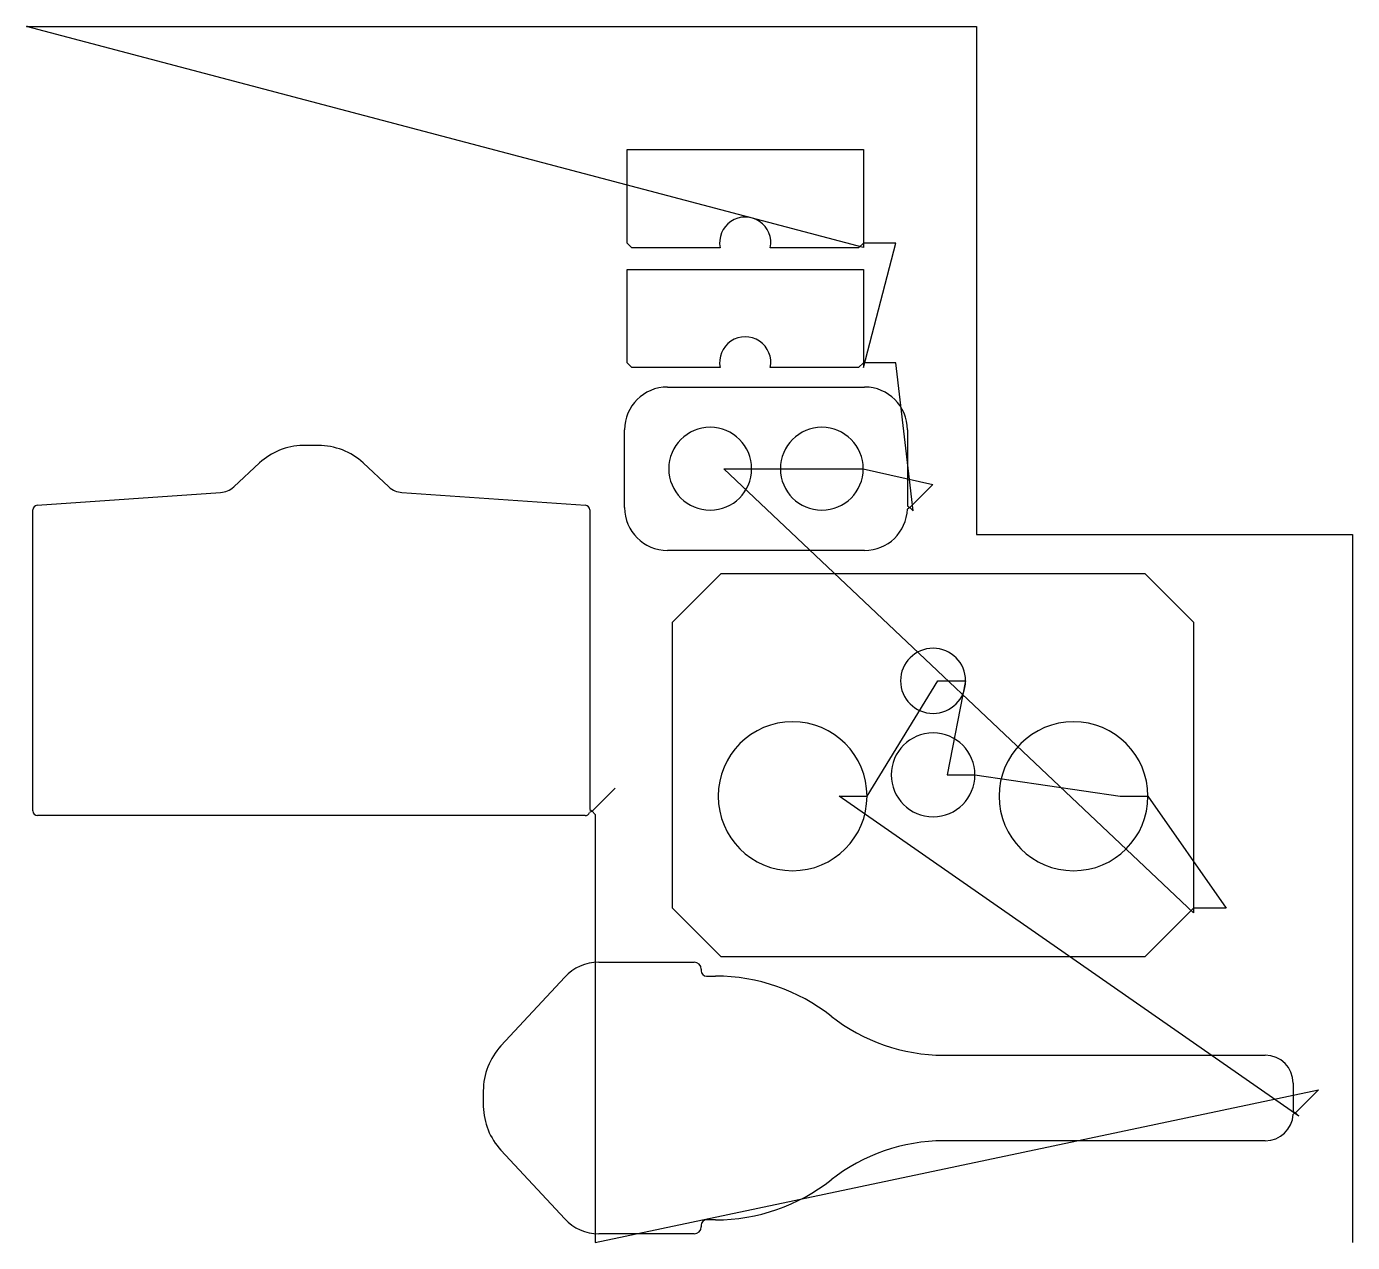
# Model space of a CAD drawing. Header units: metres. Extents: x 0 to 1425, y 0 to 1307.
import ezdxf

# ---------------------------------------------------------------- set-up
doc = ezdxf.new("R2010")
doc.units = ezdxf.units.M

msp = doc.modelspace()

# ---------------------------------------------------------------- linework, layer by layer
at = {"layer": 'TOOL_0'}
for p, q in [((899.471, 1068.999), (0.001, 1306.616)), ((0.001, 1306.616), (1.001, 1306.616)), ((1.001, 1306.616), (0.001, 1306.616)), ((0.001, 1306.616), (1.001, 1306.616)), ((1.001, 1306.616), (1020.891, 1306.616)), ((1020.891, 1306.616), (1020.891, 760.93)), ((645.471, 1073.999), (645.471, 1174.413)), ((645.471, 1174.413), (899.471, 1174.413)), ((899.471, 1174.413), (899.471, 1073.999)), ((650.557, 1068.913), (645.471, 1073.999)), ((745.527, 1068.913), (650.557, 1068.913)), ((894.386, 1068.913), (799.416, 1068.913)), ((899.472, 1073.999), (894.386, 1068.913)), ((899.471, 1073.999), (899.471, 1068.999)), ((899.472, 940.261), (934.472, 1073.999)), ((934.472, 1073.999), (899.472, 1073.999)), ((645.472, 945.261), (645.472, 1045.675)), ((645.472, 1045.675), (899.472, 1045.675)), ((899.472, 1045.675), (899.472, 945.261)), ((650.558, 940.175), (645.472, 945.261)), ((899.473, 945.261), (894.387, 940.175)), ((899.472, 945.261), (899.472, 940.261)), ((934.473, 945.261), (899.473, 945.261)), ((952.948, 786.08), (934.473, 945.261)), ((745.528, 940.175), (650.558, 940.175)), ((894.387, 940.175), (799.417, 940.175)), ((688.824, 919.237), (900.824, 919.237)), ((642.824, 789.637), (642.824, 873.237)), ((946.824, 873.237), (946.824, 791.137)), ((222.678, 811.962), (250.37, 837.605)), ((361.849, 837.604), (389.54, 811.961)), ((1254.388, 354.337), (749.324, 831.437)), ((749.324, 831.437), (779.324, 831.437)), ((779.324, 831.437), (869.324, 831.437)), ((869.324, 831.437), (899.324, 831.437)), ((899.324, 831.437), (974.161, 814.364)), ((974.161, 814.364), (949.412, 789.616)), ((11.51, 792.108), (208.655, 805.894)), ((403.563, 805.893), (600.708, 792.107)), ((6.859, 463.683), (6.859, 787.12)), ((605.359, 787.119), (605.359, 465.182)), ((949.412, 789.616), (946.8, 788.137)), ((946.824, 791.137), (949.412, 789.616)), ((949.412, 789.616), (952.948, 786.08)), ((1020.891, 760.93), (1425.177, 760.93)), ((1425.177, 760.93), (1425.177, 1.001)), ((900.824, 743.637), (688.824, 743.637)), ((694.388, 666.651), (746.731, 718.994)), ((746.731, 718.994), (1202.045, 718.994)), ((1202.045, 718.994), (1254.388, 666.651)), ((694.388, 359.337), (694.388, 666.651)), ((1254.388, 666.651), (1254.388, 359.337)), ((903.388, 479.494), (979.388, 603.494)), ((979.388, 603.494), (1009.388, 603.494)), ((1009.388, 603.494), (989.388, 502.494)), ((989.388, 502.494), (1019.388, 502.494)), ((1019.388, 502.494), (1175.388, 479.494)), ((632.585, 488.238), (607.837, 463.49)), ((1367.556, 135.682), (873.388, 479.494)), ((873.388, 479.494), (903.388, 479.494)), ((1175.388, 479.494), (1205.388, 479.494)), ((1205.388, 479.494), (1289.388, 359.337)), ((600.359, 458.683), (11.859, 458.683)), ((607.837, 463.49), (605.131, 462.192)), ((605.359, 465.182), (607.838, 463.489)), ((607.838, 463.489), (611.374, 459.953)), ((611.374, 459.953), (611.374, -0.001)), ((746.731, 306.994), (694.388, 359.337)), ((1254.388, 359.337), (1202.045, 306.994)), ((1289.388, 359.337), (1254.388, 359.337)), ((1254.388, 359.337), (1254.388, 354.337)), ((615.116, 301.25), (717.688, 301.25)), ((1202.045, 306.994), (746.731, 306.994)), ((509.91, 211.227), (578.43, 285.222)), ((725.188, 293.75), (725.188, 291.75)), ((730.688, 286.25), (740.585, 286.25)), ((985.726, 201.25), (1331.439, 201.25)), ((1361.439, 171.25), (1361.439, 140.75)), ((611.374, -0.001), (1388.768, 163.964)), ((1388.768, 163.964), (1364.019, 139.216)), ((1364.019, 139.216), (1361.4, 137.749)), ((1361.439, 140.75), (1364.02, 139.218)), ((1364.02, 139.218), (1367.556, 135.682)), ((1331.437, 109.249), (985.727, 109.249)), ((578.428, 25.277), (509.909, 99.271)), ((725.187, 18.749), (725.187, 16.749)), ((740.582, 24.249), (730.687, 24.249)), ((717.687, 9.249), (615.115, 9.249)), ((1425.177, 1.001), (1425.177, 0.001))]:
    msp.add_line(p, q, dxfattribs=at)
for centre, radius, start, end in [((772.472, 1074.413), 27.5, 348.46288, 191.536704), ((772.473, 945.675), 27.5, 348.46288, 191.536704), ((688.824, 873.237), 46, 90, 180), ((900.824, 873.237), 46, 0, 90), ((734.824, 831.437), 44.5, 0, 180), ((854.824, 831.437), 44.5, 0, 180), ((298.57, 785.514), 70.97, 91.358854, 132.778204), ((306.109, 137.286), 719.237, 89.397108, 90.734662), ((313.677, 785.583), 70.9, 47.199985, 90), ((734.824, 831.437), 44.5, 180, 0), ((854.824, 831.437), 44.5, 180, 0), ((207.019, 828.912), 23.076, 274.06545, 312.732827), ((405.199, 828.911), 23.076, 227.267173, 265.93455), ((11.872, 787.108), 5.013, 94.140989, 179.862847), ((600.346, 787.107), 5.013, 0.137153, 85.859011), ((688.824, 789.637), 46, 180, 270), ((900.824, 789.637), 46, 270, 358.131347), ((974.388, 603.494), 35, 0, 180), ((974.388, 603.494), 35, 180, 0), ((823.388, 479.494), 80, 0, 180), ((1125.388, 479.494), 80, 0, 180), ((974.388, 502.494), 45, 0, 180), ((974.388, 502.494), 45, 180, 0), ((823.388, 479.494), 80, 180, 0), ((1125.388, 479.494), 80, 180, 0), ((11.859, 463.683), 5, 180, 270), ((600.359, 463.683), 5, 270, 342.64871), ((615.116, 251.25), 50, 90, 137.199671), ((717.688, 293.75), 7.5, 0, 90), ((730.688, 291.75), 5.5, 180, 270), ((740.585, 85.25), 201, 51.753276, 90), ((985.728, 396.25), 195, 231.75346, 269.999412), ((562.188, 162.816), 71.25, 137.199386, 179.993567), ((1331.439, 171.25), 30, 0, 90), ((1210.494, 155.249), 719.596, 179.396851, 180.734932), ((562.257, 147.709), 71.32, 181.357808, 222.77832), ((1331.438, 139.249), 30, 269.99809, 357.133971), ((985.727, -85.751), 195, 90, 128.24654), ((740.584, 225.249), 201, 269.99943, 308.246724), ((615.115, 59.249), 50, 222.799551, 270), ((717.687, 16.749), 7.5, 270, 0), ((730.687, 18.749), 5.5, 90, 180)]:
    msp.add_arc(centre, radius, start, end, dxfattribs=at)

doc.saveas('drawing.dxf')
